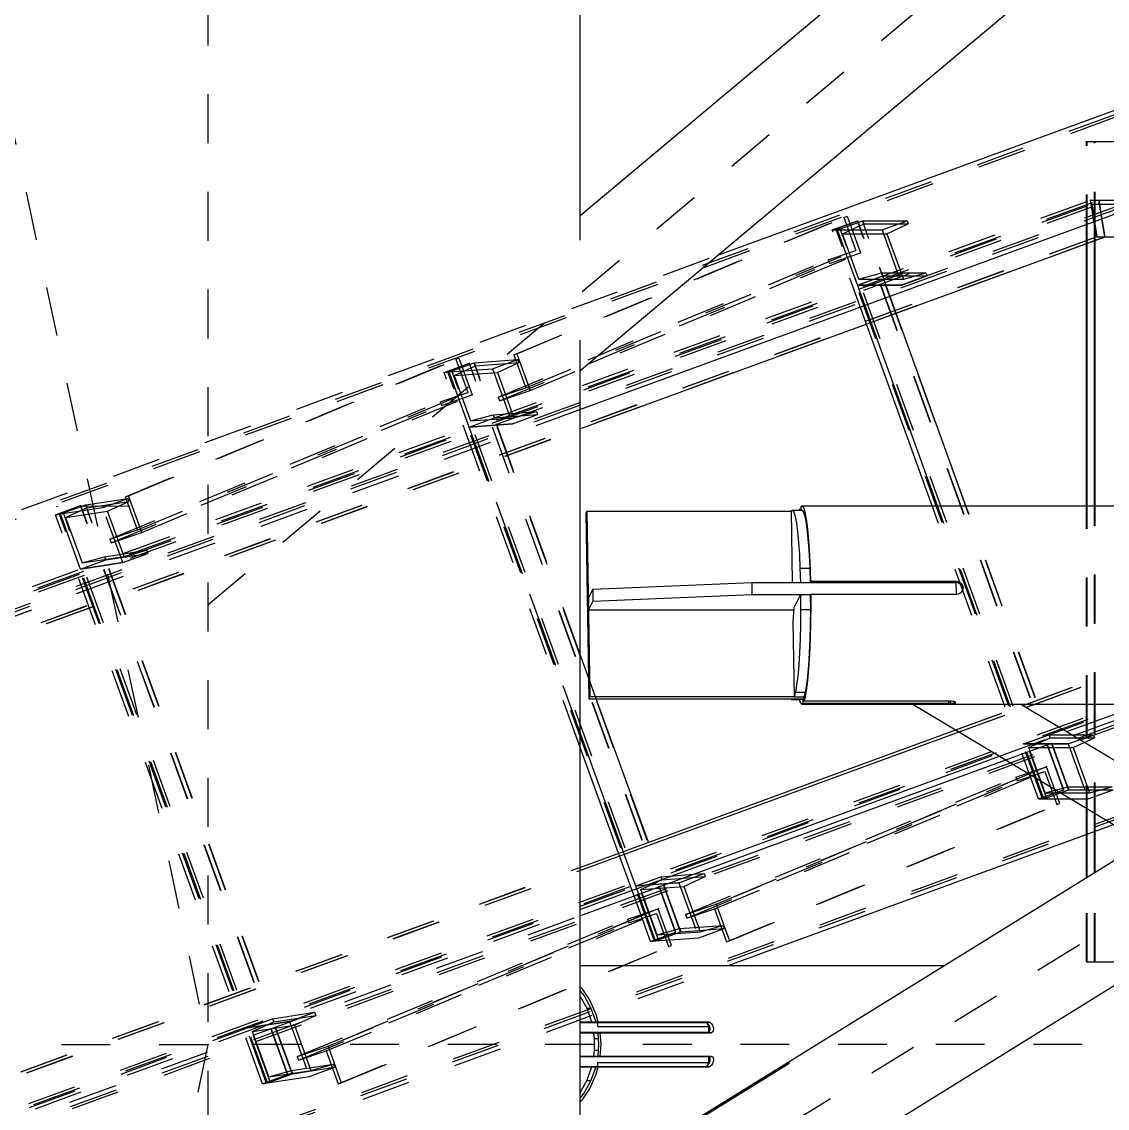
# Model space of a CAD drawing. Header units: millimetres. Extents: x 149919 to 150445, y 136651 to 136866.
# Drawn here: x 150375.731 to 150377.956, y 136824.044 to 136826.269 of the extents above; entities that cross this region are included whole.
import ezdxf

# ---------------------------------------------------------------- set-up
doc = ezdxf.new("R2010")
doc.units = ezdxf.units.MM
doc.header["$LTSCALE"] = 0.25
for name, pattern in [('CENTER', [50.8, 31.75, -6.35, 6.35, -6.35]), ('XKITLINE00', [0]), ('XKITLINE02', [4, 2, -2]), ('XKITLINE03', [6, 3, -1, 1, -1])]:
    doc.linetypes.add(name, pattern=pattern)

# ---------------------------------------------------------------- blocks, each defined once
blk = doc.blocks.new('çatıı')
at = {"color": 8, "linetype": 'CENTER'}
for p, q in [((23430, 17470.27), (25173.61, 18930.27)), ((23255, 18200.27), (23430, 17380.27)), ((23430, 17654.86), (23430, 16010.75)), ((23413.9, 17490.51), (23399.07, 17490.38)), ((23430, 17290.27), (23720.98, 17470.27)), ((22899.99, 17380.27), (23429.99, 17380.28)), ((23430, 17380.27), (23255, 16560.27)), ((23689.14, 17380.27), (23430, 17380.27))]:
    blk.add_line(p, q, dxfattribs=at)
at = {"color": 8, "linetype": 'XKITLINE00'}
for p, q in [((23506.2, 17549.97), (25130.68, 18910.22)), ((23506.2, 17518.19), (25161.51, 18904.26)), ((23506.2, 17654.86), (23506.2, 17544.98)), ((23506.2, 17524.52), (23506.2, 17238.51)), ((23507.68, 17489.5), (23507.45, 17489.06)), ((23507.45, 17489.06), (23508.07, 17451.05)), ((23507.68, 17489.5), (23508.29, 17451.49)), ((23507.68, 17489.5), (23549.5, 17489.5)), ((23549.5, 17489.55), (23549.79, 17489.65)), ((23549.5, 17489.55), (23549.74, 17474.88)), ((23549.79, 17489.65), (23551.78, 17489.65)), ((23549.79, 17489.65), (23550.07, 17489.25)), ((23550.07, 17489.25), (23550.34, 17488.37)), ((23551.25, 17489.91), (23551.16, 17489.65)), ((23551.25, 17489.91), (23551.5, 17489.91)), ((23551.25, 17489.91), (23551.25, 17489.65)), ((23551.49, 17490.38), (23551.69, 17490.57)), ((23551.49, 17490.38), (23551.5, 17489.65)), ((23551.69, 17490.57), (23552.01, 17490.27)), ((23551.69, 17490.57), (24815.88, 17490.57)), ((23551.78, 17489.65), (23552.06, 17489.25)), ((23552.01, 17490.27), (23552.32, 17489.35)), ((23552.06, 17489.25), (23552.33, 17488.37)), ((23552.32, 17489.35), (23552.61, 17487.86)), ((23550.34, 17488.37), (23550.59, 17487.02)), ((23550.59, 17487.02), (23550.82, 17485.24)), ((23552.33, 17488.37), (23552.58, 17487.02)), ((23552.58, 17487.02), (23552.81, 17485.24)), ((23552.61, 17487.86), (23552.88, 17485.83)), ((23550.82, 17485.24), (23551.02, 17483.08)), ((23552.81, 17485.24), (23553.01, 17483.08)), ((23552.88, 17485.83), (23553.1, 17483.32)), ((23551.02, 17483.08), (23551.19, 17480.59)), ((23553.01, 17483.08), (23553.18, 17480.59)), ((23553.1, 17483.32), (23553.29, 17480.42)), ((23551.19, 17480.59), (23551.32, 17477.83)), ((23553.18, 17480.59), (23553.31, 17477.83)), ((23553.29, 17480.42), (23553.42, 17477.22)), ((23551.32, 17477.83), (23553.31, 17477.83)), ((23551.32, 17477.83), (23551.41, 17474.89)), ((23553.31, 17477.83), (23553.4, 17474.89)), ((23553.47, 17475.13), (23553.4, 17474.98)), ((23553.42, 17477.22), (23553.47, 17475.13)), ((23553.47, 17475.13), (23583.35, 17475.13)), ((23583.35, 17475.13), (23583.24, 17474.92)), ((23583.35, 17475.13), (23583.7, 17475.08)), ((23583.7, 17475.08), (23583.59, 17474.88)), ((23583.7, 17475.08), (23584.03, 17474.95)), ((23508.86, 17473.47), (23507.96, 17471.72)), ((23508.86, 17473.47), (23541.45, 17474.88)), ((23508.86, 17473.47), (23508.9, 17471.01)), ((23541.45, 17474.88), (23551.4, 17474.88)), ((23541.45, 17474.88), (23541.49, 17472.42)), ((23551.41, 17474.89), (23551.4, 17474.88)), ((23551.41, 17474.89), (23553.4, 17474.89)), ((23551.41, 17474.88), (23583.27, 17474.88)), ((23553.4, 17474.92), (23583.24, 17474.92)), ((23553.4, 17474.89), (23553.4, 17474.88)), ((23581.61, 17474.92), (23581.61, 17474.88)), ((23583.24, 17474.92), (23583.59, 17474.88)), ((23583.27, 17474.88), (23583.31, 17472.47)), ((23583.59, 17474.88), (23583.92, 17474.75)), ((23583.92, 17474.75), (23584.2, 17474.54)), ((23584.03, 17474.95), (23584.31, 17474.75)), ((23584.06, 17472.65), (23584.34, 17472.87)), ((23584.2, 17474.54), (23584.42, 17474.27)), ((23584.31, 17474.75), (23584.53, 17474.47)), ((23584.55, 17473.15), (23584.34, 17472.87)), ((23584.42, 17474.27), (23584.57, 17473.95)), ((23584.58, 17473.27), (23584.5, 17473.08)), ((23584.53, 17474.47), (23584.67, 17474.16)), ((23584.68, 17473.47), (23584.55, 17473.15)), ((23584.57, 17473.95), (23584.62, 17473.59)), ((23584.62, 17473.59), (23584.58, 17473.27)), ((23584.67, 17474.16), (23584.73, 17473.8)), ((23584.73, 17473.8), (23584.68, 17473.47)), ((23507.96, 17471.72), (23508, 17469.26)), ((23508.9, 17471.01), (23508, 17469.26)), ((23508.9, 17471.01), (23541.49, 17472.42)), ((23541.49, 17472.42), (23551.44, 17472.42)), ((23551.45, 17472.43), (23550.05, 17469.7)), ((23551.45, 17472.43), (23551.46, 17469.32)), ((23551.45, 17472.43), (23553.44, 17472.43)), ((23553.52, 17472.47), (23553.44, 17472.32)), ((23553.44, 17472.43), (23553.45, 17469.32)), ((23553.44, 17472.42), (23553.49, 17472.42)), ((23553.52, 17472.47), (23583.39, 17472.47)), ((23553.52, 17472.47), (23553.53, 17470.27)), ((23583.39, 17472.47), (23583.74, 17472.52)), ((23583.74, 17472.52), (23584.06, 17472.65)), ((23508, 17469.26), (23550.03, 17469.26)), ((23550.05, 17469.7), (23549.87, 17466.8)), ((23551.46, 17469.32), (23551.42, 17466.24)), ((23551.46, 17469.32), (23553.45, 17469.32)), ((23553.45, 17469.32), (23553.41, 17466.24)), ((23553.53, 17470.27), (23553.51, 17466.75)), ((23549.87, 17466.8), (23550.12, 17451.43)), ((23551.42, 17466.24), (23551.34, 17463.27)), ((23553.41, 17466.24), (23553.33, 17463.27)), ((23553.51, 17466.75), (23553.42, 17463.33)), ((23551.34, 17463.27), (23551.22, 17460.47)), ((23553.33, 17463.27), (23553.21, 17460.47)), ((23553.42, 17463.33), (23553.29, 17460.12)), ((23551.22, 17460.47), (23551.06, 17457.93)), ((23553.21, 17460.47), (23553.05, 17457.93)), ((23553.29, 17460.12), (23553.1, 17457.23)), ((23551.06, 17457.93), (23550.86, 17455.7)), ((23553.05, 17457.93), (23552.85, 17455.7)), ((23550.86, 17455.7), (23550.64, 17453.84)), ((23552.85, 17455.7), (23552.63, 17453.84)), ((23553.1, 17457.23), (23552.88, 17454.72)), ((23550.64, 17453.84), (23550.39, 17452.41)), ((23552.63, 17453.84), (23552.38, 17452.41)), ((23552.88, 17454.72), (23552.61, 17452.69)), ((23508.29, 17451.49), (23508.07, 17451.05)), ((23508.07, 17451.05), (23552.12, 17451.05)), ((23508.29, 17451.49), (23550.12, 17451.49)), ((23549.51, 17451.05), (23549.6, 17450.91)), ((23549.6, 17450.91), (23549.89, 17451)), ((23549.6, 17450.91), (23551.59, 17450.91)), ((23549.89, 17451.05), (23549.89, 17451)), ((23549.89, 17451), (23551.89, 17451)), ((23550.39, 17452.41), (23550.12, 17451.43)), ((23550.12, 17451.43), (23552.11, 17451.43)), ((23550.39, 17452.41), (23552.38, 17452.41)), ((23551.16, 17450.91), (23551.37, 17450.28)), ((23551.59, 17450.91), (23551.89, 17451)), ((23551.88, 17450.99), (23551.89, 17450.17)), ((23551.89, 17451.05), (23551.89, 17451)), ((23552.38, 17452.41), (23552.11, 17451.43)), ((23552.12, 17451.46), (23552.13, 17450.64)), ((23552.32, 17451.2), (23552.13, 17450.64)), ((23552.13, 17450.64), (23582.01, 17450.64)), ((23552.61, 17452.69), (23552.32, 17451.2)), ((23581.76, 17450.64), (23581.77, 17450.17)), ((23582.01, 17450.64), (23582.35, 17450.63)), ((23582.11, 17450.64), (23582.12, 17450.17)), ((23582.35, 17450.63), (23582.66, 17450.59)), ((23582.66, 17450.59), (23582.92, 17450.54)), ((23551.37, 17450.28), (23551.69, 17449.97)), ((23551.69, 17449.97), (23551.89, 17450.17)), ((23551.69, 17449.97), (23655, 17449.97)), ((23551.89, 17450.17), (23581.77, 17450.17)), ((23574.44, 17449.97), (23621.65, 17421.64)), ((23581.77, 17450.17), (23582.12, 17450.17)), ((23582.12, 17450.17), (23582.46, 17450.18)), ((23582.46, 17450.18), (23582.75, 17450.2)), ((23582.75, 17450.2), (23582.99, 17450.23)), ((23582.92, 17450.54), (23583.11, 17450.46)), ((23582.99, 17450.23), (23583.16, 17450.25)), ((23583.11, 17450.46), (23583.22, 17450.38)), ((23583.16, 17450.25), (23583.23, 17450.28)), ((23583.22, 17450.38), (23583.23, 17450.28)), ((23596.59, 17449.97), (23632.56, 17428.38)), ((23527.07, 17363.13), (23646.9, 17437.26)), ((23538.85, 17344.8), (23658.68, 17418.93)), ((23506.2, 17396.42), (23580.89, 17396.42)), ((23506.2, 17392.13), (23506.63, 17391.69)), ((23506.2, 17391.27), (23507.09, 17390.19)), ((23506.63, 17391.69), (23508.28, 17389.25)), ((23506.2, 17390.24), (23506.24, 17390.19)), ((23506.24, 17390.19), (23507.63, 17387.67)), ((23507.09, 17390.19), (23508.49, 17387.67)), ((23508.28, 17389.25), (23509.51, 17386.46)), ((23507.63, 17387.67), (23508.49, 17387.67)), ((23507.63, 17387.67), (23508.6, 17384.87)), ((23508.49, 17387.67), (23509.46, 17384.87)), ((23509.51, 17386.46), (23509.9, 17384.87)), ((23506.2, 17384.87), (23509.46, 17384.87)), ((23506.2, 17384.77), (23532.18, 17384.77)), ((23507.3, 17384.87), (23507.46, 17384.83)), ((23507.46, 17384.83), (23508.18, 17384.83)), ((23507.46, 17384.83), (23507.52, 17384.77)), ((23508.02, 17384.87), (23508.18, 17384.83)), ((23508.18, 17384.83), (23508.24, 17384.77)), ((23509.46, 17384.87), (23532.64, 17384.87)), ((23509.82, 17384.77), (23509.82, 17383.97)), ((23509.82, 17383.97), (23532.56, 17383.97)), ((23531.92, 17384.87), (23532.11, 17384.83)), ((23532.11, 17384.83), (23532.83, 17384.83)), ((23532.11, 17384.83), (23532.3, 17384.7)), ((23532.18, 17384.77), (23532.56, 17383.97)), ((23532.3, 17384.7), (23532.49, 17384.5)), ((23532.49, 17384.5), (23532.65, 17384.23)), ((23532.56, 17383.97), (23532.56, 17382.77)), ((23532.64, 17384.87), (23532.83, 17384.83)), ((23532.65, 17384.23), (23532.78, 17383.93)), ((23532.78, 17383.93), (23532.85, 17383.62)), ((23532.83, 17384.83), (23533.02, 17384.7)), ((23533.02, 17384.7), (23533.21, 17384.5)), ((23533.21, 17384.5), (23533.37, 17384.23)), ((23533.37, 17384.23), (23533.49, 17383.93)), ((23533.49, 17383.93), (23533.57, 17383.62)), ((23506.2, 17382.77), (23532.56, 17382.77)), ((23506.2, 17382.67), (23509.87, 17382.67)), ((23506.88, 17382.67), (23507.06, 17382.72)), ((23507.06, 17382.72), (23507.13, 17382.77)), ((23507.06, 17382.72), (23507.75, 17382.72)), ((23507.57, 17382.67), (23507.75, 17382.72)), ((23507.75, 17382.72), (23507.82, 17382.77)), ((23509.02, 17382.67), (23509.14, 17381.48)), ((23509.87, 17382.67), (23533.06, 17382.67)), ((23509.87, 17382.67), (23509.99, 17381.48)), ((23510.33, 17382.67), (23510.52, 17380.27)), ((23532.37, 17382.67), (23532.54, 17382.72)), ((23532.54, 17382.72), (23532.69, 17382.85)), ((23532.54, 17382.72), (23533.23, 17382.72)), ((23532.81, 17383.05), (23532.69, 17382.85)), ((23532.87, 17383.26), (23532.81, 17383.05)), ((23532.85, 17383.62), (23532.88, 17383.32)), ((23532.88, 17383.32), (23532.87, 17383.26)), ((23533.06, 17382.67), (23533.23, 17382.72)), ((23533.23, 17382.72), (23533.39, 17382.85)), ((23533.5, 17383.05), (23533.39, 17382.85)), ((23533.58, 17383.32), (23533.5, 17383.05)), ((23533.57, 17383.62), (23533.59, 17383.43)), ((23533.59, 17383.43), (23533.58, 17383.32)), ((23509.14, 17381.48), (23509.18, 17380.27)), ((23509.14, 17381.48), (23509.99, 17381.48)), ((23509.18, 17380.27), (23509.14, 17379.07)), ((23509.99, 17381.48), (23510.03, 17380.27)), ((23510.03, 17380.27), (23509.99, 17379.07)), ((23510.52, 17380.27), (23510.33, 17377.87)), ((23506.2, 17377.87), (23509.87, 17377.87)), ((23506.2, 17377.77), (23532.56, 17377.77)), ((23506.88, 17377.87), (23507.06, 17377.83)), ((23507.06, 17377.83), (23507.13, 17377.77)), ((23507.06, 17377.83), (23507.75, 17377.83)), ((23507.57, 17377.87), (23507.75, 17377.83)), ((23507.75, 17377.83), (23507.82, 17377.77)), ((23509.14, 17379.07), (23509.02, 17377.87)), ((23509.14, 17379.07), (23509.99, 17379.07)), ((23509.99, 17379.07), (23509.87, 17377.87)), ((23509.87, 17377.87), (23533.06, 17377.87)), ((23532.37, 17377.87), (23532.54, 17377.83)), ((23532.54, 17377.83), (23533.23, 17377.83)), ((23532.54, 17377.83), (23532.69, 17377.7)), ((23532.56, 17377.77), (23532.56, 17376.58)), ((23532.69, 17377.7), (23532.81, 17377.5)), ((23532.81, 17377.5), (23532.87, 17377.29)), ((23532.88, 17377.23), (23532.85, 17376.93)), ((23532.87, 17377.29), (23532.88, 17377.23)), ((23533.06, 17377.87), (23533.23, 17377.83)), ((23533.23, 17377.83), (23533.39, 17377.7)), ((23533.39, 17377.7), (23533.5, 17377.5)), ((23533.5, 17377.5), (23533.58, 17377.23)), ((23533.58, 17377.23), (23533.59, 17377.12)), ((23506.2, 17375.77), (23532.18, 17375.77)), ((23506.2, 17375.67), (23509.46, 17375.67)), ((23507.3, 17375.67), (23507.46, 17375.72)), ((23507.52, 17375.77), (23507.46, 17375.72)), ((23507.46, 17375.72), (23508.18, 17375.72)), ((23508.6, 17375.67), (23507.63, 17372.88)), ((23508.02, 17375.67), (23508.18, 17375.72)), ((23508.24, 17375.77), (23508.18, 17375.72)), ((23509.46, 17375.67), (23508.49, 17372.88)), ((23509.46, 17375.67), (23532.64, 17375.67)), ((23509.9, 17375.67), (23509.51, 17374.09)), ((23509.82, 17376.58), (23509.82, 17375.77)), ((23509.82, 17376.58), (23532.56, 17376.58)), ((23527.36, 17363.29), (23548.31, 17376.25)), ((23527.76, 17363.19), (23548.72, 17376.16)), ((23531.92, 17375.67), (23532.11, 17375.72)), ((23532.11, 17375.72), (23532.3, 17375.85)), ((23532.11, 17375.72), (23532.83, 17375.72)), ((23532.56, 17376.58), (23532.18, 17375.77)), ((23532.49, 17376.05), (23532.3, 17375.85)), ((23532.65, 17376.32), (23532.49, 17376.05)), ((23532.64, 17375.67), (23532.83, 17375.72)), ((23532.78, 17376.62), (23532.65, 17376.32)), ((23532.85, 17376.93), (23532.78, 17376.62)), ((23532.83, 17375.72), (23533.02, 17375.85)), ((23533.21, 17376.05), (23533.02, 17375.85)), ((23533.37, 17376.32), (23533.21, 17376.05)), ((23533.49, 17376.62), (23533.37, 17376.32)), ((23533.57, 17376.93), (23533.49, 17376.62)), ((23533.59, 17377.12), (23533.57, 17376.93)), ((23548.31, 17376.25), (23548.54, 17376.39)), ((23548.32, 17376.25), (23548.47, 17376)), ((23548.54, 17376.39), (23548.76, 17376.52)), ((23548.54, 17376.39), (23548.7, 17376.14)), ((23548.72, 17376.16), (23548.93, 17376.3)), ((23548.76, 17376.52), (23548.94, 17376.63)), ((23548.93, 17376.3), (23549.09, 17376.43)), ((23548.94, 17376.63), (23549.05, 17376.7)), ((23549.05, 17376.7), (23549.09, 17376.71)), ((23549.09, 17376.71), (23549.19, 17376.7)), ((23549.2, 17376.55), (23549.09, 17376.43)), ((23549.19, 17376.7), (23549.23, 17376.64)), ((23549.23, 17376.64), (23549.2, 17376.55)), ((23507.63, 17372.88), (23506.24, 17370.36)), ((23508.49, 17372.88), (23507.09, 17370.36)), ((23507.63, 17372.88), (23508.49, 17372.88)), ((23509.51, 17374.09), (23508.28, 17371.3)), ((23508.28, 17371.3), (23506.63, 17368.85)), ((23506.24, 17370.36), (23506.2, 17370.31)), ((23507.09, 17370.36), (23506.2, 17369.28)), ((23506.2, 17368.42), (23506.63, 17368.85))]:
    blk.add_line(p, q, dxfattribs=at)
at = {"color": 116, "linetype": 'XKITLINE02', "true_color": 0x136734}
for p, q in [((23362.25, 17478.08), (23616.15, 17570.82)), ((23362.58, 17477.64), (23616.79, 17570.49)), ((23610.05, 17544.26), (23610.05, 17565.17)), ((23610.05, 17565.17), (23631.7, 17565.17)), ((23610.15, 17544.29), (23610.15, 17565.17)), ((23611.69, 17544.86), (23611.69, 17565.17)), ((23611.78, 17544.89), (23611.78, 17565.17)), ((23356.46, 17460.3), (23610.87, 17553.2)), ((23357.61, 17460.06), (23612.61, 17553.17)), ((23365.5, 17460.36), (23620.34, 17553.43)), ((23612.06, 17545.67), (23610.85, 17553.17)), ((23610.85, 17553.17), (24777.99, 17553.17)), ((23612.09, 17545.67), (23610.87, 17553.2)), ((23610.87, 17553.2), (23612.61, 17553.17)), ((23613.79, 17545.67), (23612.58, 17553.17)), ((23612.61, 17553.17), (24777.99, 17553.17)), ((23613.23, 17549.36), (23612.61, 17553.17)), ((23356.74, 17459.45), (23611.13, 17552.35)), ((23357.73, 17459.24), (23612.63, 17552.32)), ((23365.35, 17459.73), (23619.91, 17552.71)), ((23611.1, 17552.32), (24777.87, 17552.32)), ((23611.1, 17552.32), (23612.13, 17545.67)), ((23611.13, 17552.35), (23612.16, 17545.67)), ((23611.13, 17552.35), (23612.63, 17552.32)), ((23612.6, 17552.32), (23613.72, 17545.67)), ((23612.63, 17552.32), (23613.75, 17545.64)), ((23612.75, 17552.32), (24777.87, 17552.32)), ((23492.67, 17521.5), (23560.33, 17549.64)), ((23493.3, 17521.71), (23560.96, 17549.85)), ((23557.94, 17547.05), (23563.09, 17548.93)), ((23558.69, 17547.29), (23563.15, 17548.93)), ((23559.03, 17547.05), (23564.18, 17548.93)), ((23559.03, 17547.05), (23564.18, 17548.93)), ((23559.59, 17547.29), (23564.12, 17548.93)), ((23560.33, 17549.64), (23560.96, 17549.85)), ((23560.33, 17549.64), (23562.79, 17542.87)), ((23560.96, 17549.85), (23563.69, 17542.34)), ((23605.32, 17432.41), (23563.09, 17548.93)), ((23563.09, 17548.93), (23563.15, 17548.93)), ((23605.39, 17432.41), (23563.15, 17548.93)), ((23606.35, 17432.41), (23564.12, 17548.93)), ((23564.12, 17548.93), (23564.18, 17548.93)), ((23571.04, 17530.01), (23564.18, 17548.93)), ((23564.18, 17548.93), (23573.28, 17548.93)), ((23564.18, 17548.93), (23564.41, 17548.29)), ((23568.13, 17547.05), (23573.28, 17548.93)), ((23573.28, 17548.93), (23573.51, 17548.29)), ((23564.93, 17527.78), (23557.94, 17547.05)), ((23557.94, 17547.05), (23559.03, 17547.05)), ((23600.93, 17430.77), (23558.69, 17547.29)), ((23558.69, 17547.29), (23559.59, 17547.29)), ((23565.89, 17528.13), (23559.03, 17547.05)), ((23559.03, 17547.05), (23568.13, 17547.05)), ((23563.12, 17535.78), (23559.03, 17547.05)), ((23601.83, 17430.77), (23559.59, 17547.29)), ((23560.05, 17546.29), (23564.41, 17548.29)), ((23560.05, 17546.29), (23569.15, 17546.29)), ((23563.41, 17537.01), (23560.05, 17546.29)), ((23564.41, 17548.29), (23573.51, 17548.29)), ((23568.13, 17547.05), (23572.22, 17535.78)), ((23569.15, 17546.29), (23573.51, 17548.29)), ((23569.15, 17546.29), (23572.51, 17537.01)), ((23358.24, 17452.97), (23612.09, 17545.67)), ((23358.29, 17452.96), (23612.16, 17545.67)), ((23359.35, 17452.74), (23613.75, 17545.64)), ((23612.06, 17545.67), (23612.13, 17545.67)), ((23612.06, 17545.67), (23613.82, 17545.67)), ((23612.09, 17545.67), (23612.16, 17545.67)), ((23613.72, 17545.67), (23613.79, 17545.67)), ((23613.75, 17545.64), (23613.83, 17545.64)), ((23613.79, 17545.67), (23613.82, 17545.67)), ((23391.85, 17489.8), (23534.52, 17541.91)), ((23495.12, 17514.73), (23562.79, 17542.87)), ((23496.02, 17514.2), (23563.69, 17542.34)), ((23557.12, 17540.95), (23562.79, 17542.87)), ((23557.39, 17540.2), (23563.69, 17542.34)), ((23489.46, 17512.81), (23557.12, 17540.95)), ((23489.73, 17512.06), (23557.39, 17540.2)), ((23557.12, 17540.95), (23557.39, 17540.2)), ((23563.12, 17535.78), (23568.27, 17537.66)), ((23563.41, 17537.01), (23568.04, 17538.3)), ((23568.04, 17538.3), (23577.13, 17538.3)), ((23568.04, 17538.3), (23568.27, 17537.66)), ((23568.27, 17537.66), (23577.36, 17537.66)), ((23572.22, 17535.78), (23577.36, 17537.66)), ((23572.51, 17537.01), (23577.13, 17538.3)), ((23577.13, 17538.3), (23577.36, 17537.66)), ((23563.12, 17535.78), (23572.22, 17535.78)), ((23563.41, 17537.01), (23572.51, 17537.01)), ((23413.13, 17492.43), (23480.79, 17520.57)), ((23413.76, 17492.64), (23481.42, 17520.78)), ((23478.38, 17517.9), (23483.52, 17519.78)), ((23479.13, 17518.15), (23483.58, 17519.78)), ((23479.44, 17517.98), (23484.59, 17519.86)), ((23479.44, 17517.98), (23484.59, 17519.86)), ((23480, 17518.21), (23484.53, 17519.85)), ((23480.79, 17520.57), (23481.42, 17520.78)), ((23480.79, 17520.57), (23483.24, 17513.8)), ((23481.42, 17520.78), (23484.15, 17513.26)), ((23525.84, 17403.26), (23483.52, 17519.78)), ((23483.52, 17519.78), (23483.58, 17519.78)), ((23525.9, 17403.26), (23483.58, 17519.78)), ((23484.53, 17519.85), (23484.59, 17519.86)), ((23526.84, 17403.33), (23484.53, 17519.85)), ((23484.59, 17519.86), (23493.44, 17520.51)), ((23506.2, 17460.35), (23484.59, 17519.86)), ((23484.59, 17519.86), (23484.82, 17519.22)), ((23484.82, 17519.22), (23493.68, 17519.88)), ((23488.3, 17518.63), (23493.44, 17520.51)), ((23489.31, 17517.87), (23493.68, 17519.88)), ((23492.67, 17521.5), (23493.3, 17521.71)), ((23492.67, 17521.5), (23495.12, 17514.73)), ((23493.3, 17521.71), (23496.02, 17514.2)), ((23493.44, 17520.51), (23493.68, 17519.88)), ((23478.38, 17517.9), (23479.44, 17517.98)), ((23506.2, 17441.29), (23478.38, 17517.9)), ((23479.13, 17518.15), (23480, 17518.21)), ((23521.44, 17401.63), (23479.13, 17518.15)), ((23479.44, 17517.98), (23488.3, 17518.63)), ((23506.2, 17444.3), (23479.44, 17517.98)), ((23483.53, 17506.7), (23479.44, 17517.98)), ((23522.31, 17401.69), (23480, 17518.21)), ((23480.46, 17517.22), (23484.82, 17519.22)), ((23480.46, 17517.22), (23489.31, 17517.87)), ((23488.3, 17518.63), (23492.39, 17507.36)), ((23489.31, 17517.87), (23492.68, 17508.6)), ((23480.46, 17517.22), (23483.83, 17507.94)), ((23415.58, 17485.66), (23483.24, 17513.8)), ((23416.48, 17485.12), (23484.15, 17513.26)), ((23477.58, 17511.88), (23483.24, 17513.8)), ((23477.85, 17511.13), (23484.15, 17513.26)), ((23489.46, 17512.81), (23495.12, 17514.73)), ((23489.73, 17512.06), (23496.02, 17514.2)), ((23409.91, 17483.74), (23477.58, 17511.88)), ((23410.18, 17482.99), (23477.85, 17511.13)), ((23477.58, 17511.88), (23477.85, 17511.13)), ((23489.46, 17512.81), (23489.73, 17512.06)), ((23365.77, 17458.98), (23506.2, 17510.27)), ((23483.53, 17506.7), (23488.68, 17508.58)), ((23483.83, 17507.94), (23488.45, 17509.22)), ((23483.83, 17507.94), (23492.68, 17508.6)), ((23488.45, 17509.22), (23497.31, 17509.88)), ((23488.45, 17509.22), (23488.68, 17508.58)), ((23488.68, 17508.58), (23497.54, 17509.24)), ((23492.39, 17507.36), (23497.54, 17509.24)), ((23492.68, 17508.6), (23497.31, 17509.88)), ((23497.31, 17509.88), (23497.54, 17509.24)), ((23359.4, 17452.73), (23506.2, 17506.33)), ((23483.53, 17506.7), (23492.39, 17507.36)), ((23398.78, 17488.74), (23403.93, 17490.62)), ((23399.53, 17488.99), (23403.99, 17490.63)), ((23399.82, 17488.9), (23404.96, 17490.78)), ((23399.82, 17488.9), (23404.96, 17490.78)), ((23400.38, 17489.12), (23404.91, 17490.77)), ((23403.93, 17490.62), (23403.99, 17490.63)), ((23446.32, 17374.11), (23403.93, 17490.62)), ((23446.38, 17374.12), (23403.99, 17490.63)), ((23404.91, 17490.77), (23404.96, 17490.78)), ((23447.29, 17374.26), (23404.91, 17490.77)), ((23404.96, 17490.78), (23413.58, 17492.09)), ((23447.35, 17374.27), (23404.96, 17490.78)), ((23404.96, 17490.78), (23405.2, 17490.14)), ((23405.2, 17490.14), (23413.81, 17491.45)), ((23408.44, 17490.21), (23413.58, 17492.09)), ((23409.45, 17489.45), (23413.81, 17491.45)), ((23413.13, 17492.43), (23413.76, 17492.64)), ((23415.58, 17485.66), (23413.13, 17492.43)), ((23413.58, 17492.09), (23413.81, 17491.45)), ((23416.48, 17485.12), (23413.76, 17492.64)), ((23398.78, 17488.74), (23399.82, 17488.9)), ((23441.17, 17372.23), (23398.78, 17488.74)), ((23399.53, 17488.99), (23400.38, 17489.12)), ((23441.92, 17372.48), (23399.53, 17488.99)), ((23399.82, 17488.9), (23408.44, 17490.21)), ((23442.21, 17372.39), (23399.82, 17488.9)), ((23403.92, 17477.62), (23399.82, 17488.9)), ((23442.77, 17372.61), (23400.38, 17489.12)), ((23400.84, 17488.14), (23405.2, 17490.14)), ((23400.84, 17488.14), (23409.45, 17489.45)), ((23412.54, 17478.93), (23408.44, 17490.21)), ((23412.83, 17480.17), (23409.45, 17489.45)), ((23600.18, 17430.53), (23578.41, 17490.57)), ((23601.27, 17430.53), (23579.5, 17490.57)), ((23606.42, 17432.41), (23585.33, 17490.57)), ((23610.05, 17445.83), (23610.05, 17490.57)), ((23610.15, 17445.87), (23610.15, 17490.57)), ((23611.69, 17446.43), (23611.69, 17490.57)), ((23611.78, 17446.47), (23611.78, 17490.57)), ((23400.84, 17488.14), (23404.21, 17478.86)), ((23409.91, 17483.74), (23415.58, 17485.66)), ((23410.18, 17482.99), (23416.48, 17485.12)), ((23409.91, 17483.74), (23410.18, 17482.99)), ((23403.92, 17477.62), (23409.07, 17479.5)), ((23404.21, 17478.86), (23412.83, 17480.17)), ((23404.21, 17478.86), (23408.83, 17480.14)), ((23408.83, 17480.14), (23417.45, 17481.45)), ((23408.83, 17480.14), (23409.07, 17479.5)), ((23409.07, 17479.5), (23417.68, 17480.82)), ((23412.54, 17478.93), (23417.68, 17480.82)), ((23412.83, 17480.17), (23417.45, 17481.45)), ((23417.45, 17481.45), (23417.68, 17480.82)), ((23403.92, 17477.62), (23412.54, 17478.93)), ((23365.5, 17458.88), (23404.99, 17473.31)), ((23597.73, 17449.97), (23627.02, 17460.68)), ((23597.8, 17449.97), (23627.1, 17460.68)), ((23599.47, 17449.97), (23628.75, 17460.67)), ((23599.54, 17449.97), (23628.82, 17460.67)), ((23509.57, 17451.05), (23508, 17455.39)), ((23374.53, 17361.29), (23628.3, 17454.02)), ((23374.64, 17360.47), (23628.32, 17453.17)), ((23375.58, 17361.1), (23629.86, 17454.02)), ((23383.08, 17360.7), (23636.72, 17453.4)), ((23383.44, 17360.27), (23637.4, 17453.08)), ((23583.25, 17444.68), (23597.02, 17449.72)), ((23583.28, 17444.67), (23597.05, 17449.7)), ((23583.91, 17444.29), (23597.68, 17449.32)), ((23583.94, 17444.27), (23597.71, 17449.3)), ((23592.2, 17439.31), (23605.97, 17444.34)), ((23610.05, 17423.27), (23610.05, 17444.56)), ((23610.15, 17423.3), (23610.15, 17444.59)), ((23611.69, 17423.87), (23611.69, 17445.16)), ((23611.78, 17423.9), (23611.78, 17445.19)), ((23593.52, 17438.52), (23607.29, 17443.55)), ((23597.18, 17441.81), (23602.33, 17443.69)), ((23597.18, 17441.81), (23606.28, 17441.81)), ((23601.27, 17430.53), (23597.18, 17441.81)), ((23598.2, 17441.05), (23602.56, 17443.05)), ((23602.33, 17443.69), (23607.06, 17443.69)), ((23602.33, 17443.69), (23602.56, 17443.05)), ((23602.56, 17443.05), (23611.65, 17443.05)), ((23606.28, 17441.81), (23611.42, 17443.69)), ((23606.28, 17441.81), (23610.36, 17430.53)), ((23607.29, 17441.05), (23611.65, 17443.05)), ((23607.66, 17443.69), (23611.42, 17443.69)), ((23611.42, 17443.69), (23611.65, 17443.05)), ((23598.2, 17441.05), (23607.29, 17441.05)), ((23601.56, 17431.77), (23598.2, 17441.05)), ((23607.29, 17441.05), (23610.66, 17431.77)), ((23386.22, 17342.36), (23640.55, 17435.32)), ((23386.39, 17342.99), (23641, 17436.05)), ((23527.86, 17406.85), (23595.53, 17434.99)), ((23533.8, 17408.02), (23601.47, 17436.16)), ((23534.16, 17408.98), (23601.82, 17437.12)), ((23595.53, 17434.99), (23601.82, 17437.12)), ((23595.53, 17434.99), (23595.8, 17434.24)), ((23595.8, 17434.24), (23601.47, 17436.16)), ((23601.47, 17436.16), (23603.92, 17429.39)), ((23604.55, 17429.6), (23601.82, 17437.12)), ((23528.14, 17406.1), (23595.8, 17434.24)), ((23601.56, 17431.77), (23606.18, 17433.05)), ((23606.18, 17433.05), (23615.28, 17433.05)), ((23606.18, 17433.05), (23606.42, 17432.41)), ((23610.66, 17431.77), (23615.28, 17433.05)), ((23600.18, 17430.53), (23605.32, 17432.41)), ((23600.93, 17430.77), (23605.39, 17432.41)), ((23600.93, 17430.77), (23601.83, 17430.77)), ((23601.27, 17430.53), (23606.42, 17432.41)), ((23601.27, 17430.53), (23606.42, 17432.41)), ((23601.56, 17431.77), (23610.66, 17431.77)), ((23601.83, 17430.77), (23606.35, 17432.41)), ((23605.32, 17432.41), (23605.39, 17432.41)), ((23606.35, 17432.41), (23606.42, 17432.41)), ((23606.42, 17432.41), (23615.51, 17432.41)), ((23610.36, 17430.53), (23615.51, 17432.41)), ((23536.25, 17401.25), (23603.92, 17429.39)), ((23536.88, 17401.46), (23604.55, 17429.6)), ((23600.18, 17430.53), (23601.27, 17430.53)), ((23601.27, 17430.53), (23610.36, 17430.53)), ((23603.92, 17429.39), (23604.55, 17429.6)), ((23526.9, 17403.34), (23520.25, 17421.66)), ((23516.91, 17411.79), (23514.14, 17419.43)), ((23517.87, 17412.15), (23515.1, 17419.78)), ((23372.91, 17367.82), (23506.2, 17416.53)), ((23372.96, 17367.81), (23506.2, 17416.5)), ((23374.07, 17367.61), (23506.2, 17415.89)), ((23374.13, 17367.6), (23506.2, 17415.86)), ((23526.51, 17413.39), (23531.66, 17415.27)), ((23529.47, 17415.11), (23531.66, 17415.27)), ((23531.66, 17415.27), (23531.89, 17414.63)), ((23611.69, 17397.18), (23611.69, 17415.48)), ((23611.78, 17397.18), (23611.78, 17415.53)), ((23517.66, 17412.73), (23522.8, 17414.62)), ((23517.66, 17412.73), (23519.43, 17412.87)), ((23518.68, 17411.97), (23523.04, 17413.98)), ((23519.48, 17412.73), (23525.09, 17414.78)), ((23522.8, 17414.62), (23524.58, 17414.75)), ((23522.8, 17414.62), (23523.04, 17413.98)), ((23523.04, 17413.98), (23531.89, 17414.63)), ((23524.32, 17413.23), (23526.51, 17413.39)), ((23526.51, 17413.39), (23530.61, 17402.11)), ((23527.53, 17412.63), (23531.89, 17414.63)), ((23610.05, 17397.18), (23610.05, 17414.47)), ((23610.15, 17397.18), (23610.15, 17414.52)), ((23520.69, 17401.38), (23517.32, 17410.67)), ((23517.87, 17412.15), (23517.66, 17412.73)), ((23521.75, 17401.46), (23518.28, 17411.02)), ((23521.75, 17401.46), (23518.28, 17411.02)), ((23518.68, 17411.97), (23527.53, 17412.63)), ((23522.04, 17402.7), (23518.68, 17411.97)), ((23527.53, 17412.63), (23530.9, 17403.35)), ((23527.86, 17406.85), (23534.16, 17408.98)), ((23534.16, 17408.98), (23536.88, 17401.46)), ((23375.86, 17360.25), (23506.2, 17407.88)), ((23382.93, 17361.55), (23506.2, 17406.6)), ((23454.26, 17378.94), (23521.92, 17407.09)), ((23454.62, 17379.91), (23522.28, 17408.05)), ((23515.99, 17405.92), (23522.28, 17408.05)), ((23516.26, 17405.16), (23521.92, 17407.09)), ((23521.92, 17407.09), (23524.38, 17400.32)), ((23525.01, 17400.53), (23522.28, 17408.05)), ((23527.86, 17406.85), (23528.14, 17406.1)), ((23528.14, 17406.1), (23533.8, 17408.02)), ((23533.8, 17408.02), (23536.25, 17401.25)), ((23448.32, 17377.78), (23515.99, 17405.92)), ((23448.59, 17377.02), (23516.26, 17405.16)), ((23515.99, 17405.92), (23516.26, 17405.16)), ((23522.04, 17402.7), (23526.67, 17403.98)), ((23526.67, 17403.98), (23535.52, 17404.63)), ((23526.67, 17403.98), (23526.9, 17403.34)), ((23526.9, 17403.34), (23535.76, 17403.99)), ((23530.61, 17402.11), (23535.76, 17403.99)), ((23530.9, 17403.35), (23535.52, 17404.63)), ((23535.52, 17404.63), (23535.76, 17403.99)), ((23520.69, 17401.38), (23525.84, 17403.26)), ((23521.44, 17401.63), (23525.9, 17403.26)), ((23521.44, 17401.63), (23522.31, 17401.69)), ((23521.75, 17401.46), (23526.9, 17403.34)), ((23521.75, 17401.46), (23526.9, 17403.34)), ((23521.75, 17401.46), (23530.61, 17402.11)), ((23522.04, 17402.7), (23530.9, 17403.35)), ((23522.31, 17401.69), (23526.84, 17403.33)), ((23525.84, 17403.26), (23525.9, 17403.26)), ((23526.84, 17403.33), (23526.9, 17403.34)), ((23456.71, 17372.18), (23524.38, 17400.32)), ((23457.34, 17372.39), (23525.01, 17400.53)), ((23520.69, 17401.38), (23521.75, 17401.46)), ((23524.38, 17400.32), (23525.01, 17400.53)), ((23536.25, 17401.25), (23536.88, 17401.46)), ((23610.05, 17397.18), (23623.53, 17397.18)), ((23386.67, 17341.62), (23536.61, 17396.42)), ((23443.25, 17385.54), (23451.87, 17386.86)), ((23443.48, 17384.9), (23452.1, 17386.22)), ((23446.72, 17384.97), (23451.87, 17386.86)), ((23447.74, 17384.21), (23452.1, 17386.22)), ((23451.87, 17386.86), (23452.1, 17386.22)), ((23438.1, 17383.66), (23443.25, 17385.54)), ((23438.1, 17383.66), (23446.72, 17384.97)), ((23439.12, 17382.9), (23443.48, 17384.9)), ((23439.12, 17382.9), (23447.74, 17384.21)), ((23443.25, 17385.54), (23443.48, 17384.9)), ((23446.72, 17384.97), (23450.82, 17373.7)), ((23447.74, 17384.21), (23451.11, 17374.94)), ((23442.21, 17372.39), (23438.1, 17383.66)), ((23442.5, 17373.63), (23439.12, 17382.9)), ((23448.32, 17377.78), (23454.62, 17379.91)), ((23454.62, 17379.91), (23457.34, 17372.39)), ((23448.32, 17377.78), (23448.59, 17377.02)), ((23448.59, 17377.02), (23454.26, 17378.94)), ((23454.26, 17378.94), (23456.71, 17372.18)), ((23442.5, 17373.63), (23451.11, 17374.94)), ((23447.12, 17374.91), (23455.74, 17376.22)), ((23447.35, 17374.27), (23455.97, 17375.58)), ((23450.82, 17373.7), (23455.97, 17375.58)), ((23451.11, 17374.94), (23455.74, 17376.22)), ((23455.74, 17376.22), (23455.97, 17375.58)), ((23441.17, 17372.23), (23446.32, 17374.11)), ((23441.92, 17372.48), (23446.38, 17374.12)), ((23442.21, 17372.39), (23447.35, 17374.27)), ((23442.21, 17372.39), (23447.35, 17374.27)), ((23442.21, 17372.39), (23450.82, 17373.7)), ((23442.5, 17373.63), (23447.12, 17374.91)), ((23442.77, 17372.61), (23447.29, 17374.26)), ((23446.32, 17374.11), (23446.38, 17374.12)), ((23447.12, 17374.91), (23447.35, 17374.27)), ((23447.29, 17374.26), (23447.35, 17374.27)), ((23441.17, 17372.23), (23442.21, 17372.39)), ((23441.92, 17372.48), (23442.77, 17372.61)), ((23456.71, 17372.18), (23457.34, 17372.39))]:
    blk.add_line(p, q, dxfattribs=at)
at = {"color": 7, "linetype": 'XKITLINE00'}
for p, q in [((23534.52, 17541.91), (23616.58, 17571.88)), ((23506.2, 17510.27), (23620.69, 17552.09)), ((23613.83, 17545.64), (23613.23, 17549.36)), ((23506.2, 17506.33), (23613.83, 17545.64)), ((23610.05, 17490.57), (23610.05, 17544.26)), ((23610.15, 17490.57), (23610.15, 17544.29)), ((23611.69, 17490.57), (23611.69, 17544.86)), ((23611.78, 17490.57), (23611.78, 17544.89)), ((23613.82, 17545.67), (23703.37, 17545.67)), ((23585.33, 17490.57), (23571.04, 17530.01)), ((23578.41, 17490.57), (23564.93, 17527.78)), ((23579.5, 17490.57), (23565.89, 17528.13)), ((23508, 17455.39), (23506.2, 17460.35)), ((23520.25, 17421.66), (23509.57, 17451.05)), ((23597.02, 17449.72), (23597.73, 17449.97)), ((23597.05, 17449.7), (23597.8, 17449.97)), ((23597.68, 17449.32), (23599.47, 17449.97)), ((23597.71, 17449.3), (23599.54, 17449.97)), ((23605.97, 17444.34), (23621.39, 17449.97)), ((23607.29, 17443.55), (23624.87, 17449.97)), ((23611.69, 17445.16), (23611.69, 17446.43)), ((23611.78, 17445.19), (23611.78, 17446.47)), ((23506.2, 17416.53), (23583.25, 17444.68)), ((23506.2, 17416.5), (23583.28, 17444.67)), ((23515.1, 17419.78), (23506.2, 17444.3)), ((23506.2, 17415.89), (23583.91, 17444.29)), ((23506.2, 17415.86), (23583.94, 17444.27)), ((23610.05, 17444.56), (23610.05, 17445.83)), ((23610.15, 17444.59), (23610.15, 17445.87)), ((23607.06, 17443.69), (23607.66, 17443.69)), ((23514.14, 17419.43), (23506.2, 17441.29)), ((23506.2, 17406.6), (23593.52, 17438.52)), ((23525.09, 17414.78), (23592.2, 17439.31)), ((23536.61, 17396.42), (23615.57, 17425.28)), ((23611.69, 17415.48), (23611.69, 17423.87)), ((23611.78, 17415.53), (23611.78, 17423.9)), ((23610.05, 17414.47), (23610.05, 17423.27)), ((23610.15, 17414.52), (23610.15, 17423.3)), ((23524.58, 17414.75), (23529.47, 17415.11)), ((23519.43, 17412.87), (23524.32, 17413.23)), ((23506.2, 17407.88), (23519.48, 17412.73)), ((23517.32, 17410.67), (23516.91, 17411.79)), ((23518.28, 17411.02), (23517.87, 17412.15)), ((23518.28, 17411.02), (23517.87, 17412.15))]:
    blk.add_line(p, q, dxfattribs=at)
at = {"color": 1, "linetype": 'XKITLINE03'}
for p, q in [((23601.27, 17430.53), (23559.03, 17547.05)), ((23496.02, 17514.2), (23563.69, 17542.34)), ((23572.22, 17535.78), (23563.12, 17535.78)), ((23521.75, 17401.46), (23479.44, 17517.98)), ((23416.48, 17485.12), (23484.15, 17513.26)), ((23492.39, 17507.36), (23483.53, 17506.7)), ((23442.21, 17372.39), (23399.82, 17488.9)), ((23412.54, 17478.93), (23403.92, 17477.62)), ((23606.28, 17441.81), (23597.18, 17441.81)), ((23601.82, 17437.12), (23534.16, 17408.98)), ((23526.51, 17413.39), (23517.66, 17412.73)), ((23522.28, 17408.05), (23454.62, 17379.91)), ((23446.72, 17384.97), (23438.1, 17383.66))]:
    blk.add_line(p, q, dxfattribs=at)
at = {"color": 1, "linetype": 'XKITLINE00'}
for centre in [(23559.03, 17547.05), (23563.69, 17542.34), (23563.12, 17535.78), (23572.22, 17535.78), (23479.44, 17517.98), (23484.15, 17513.26), (23496.02, 17514.2), (23483.53, 17506.7), (23492.39, 17507.36), (23399.82, 17488.9), (23416.48, 17485.12), (23403.92, 17477.62), (23412.54, 17478.93), (23597.18, 17441.81), (23606.28, 17441.81), (23601.82, 17437.12), (23601.27, 17430.53), (23517.66, 17412.73), (23526.51, 17413.39), (23534.16, 17408.98), (23522.28, 17408.05), (23521.75, 17401.46), (23446.72, 17384.97), (23438.1, 17383.66), (23454.62, 17379.91), (23442.21, 17372.39)]:
    blk.add_circle(centre, 0.05, dxfattribs=at)
at = {"color": 8, "linetype": 'XKITLINE00'}
for centre in [(23399.07, 17490.38), (23413.9, 17490.51), (23430, 17470.27), (23429.99, 17380.28), (23430, 17380.27), (23430, 17380.27), (23430, 17380.27)]:
    blk.add_circle(centre, 0.05, dxfattribs=at)

msp = doc.modelspace()

# ---------------------------------------------------------------- block references
at = {"xscale": 0.009999943142843078, "yscale": 0.009999943142843078, "zscale": 0.009999943142843078}
msp.add_blockref('çatıı', (150141.8141, 136650.3731), dxfattribs=at)

doc.saveas('drawing.dxf')
